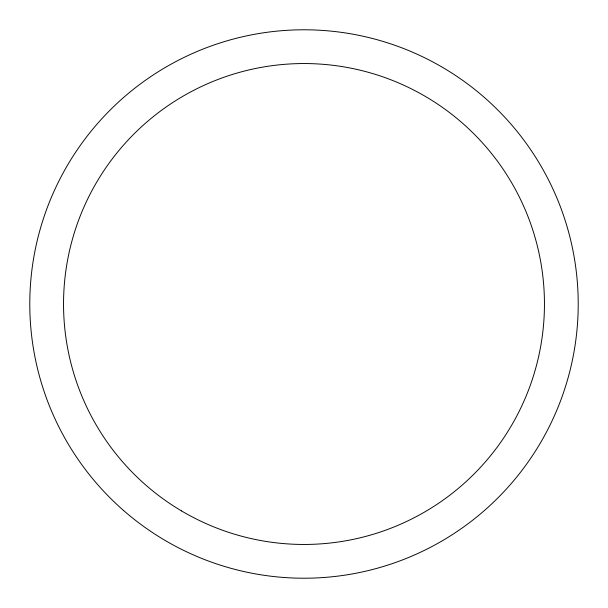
<?xml version="1.0" encoding="UTF-8"?>
<svg xmlns="http://www.w3.org/2000/svg" width="608" height="608" viewBox="0 0 608 608"><rect width="100%" height="100%" fill="white"/><g stroke="black" fill="none" stroke-linecap="round" stroke-linejoin="round"><path stroke-width="0.91" d="M123.508 510.439A274.216 274.216 0 0 0 573.025 357.094A274.216 274.216 0 0 0 215.468 44.475A274.216 274.216 0 0 0 123.508 510.439M181.45 510.88A240.449 240.449 0 0 0 544.434 306.69A240.449 240.449 0 0 0 186.109 94.43A240.449 240.449 0 0 0 181.45 510.88"/></g></svg>
